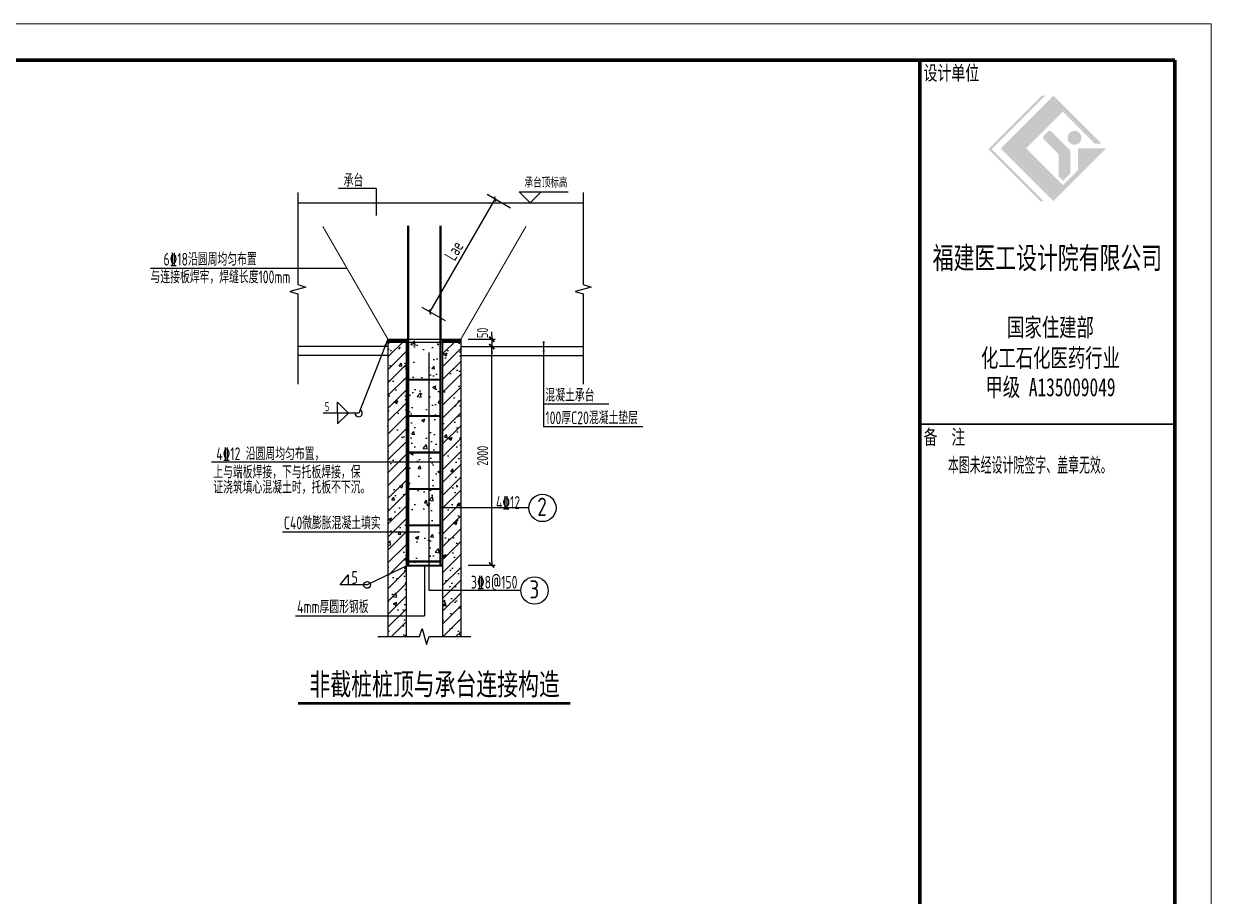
# Model space of a CAD drawing. Extents: x 3968514 to 5230306, y -516551 to -228246.
# Drawn here: x 4349742 to 4382354, y -324116 to -300153 of the extents above; entities that cross this region are included whole.
import ezdxf
from ezdxf.enums import TextEntityAlignment as Align

# ---------------------------------------------------------------- set-up
doc = ezdxf.new("R2010")
doc.units = 0
doc.header["$LTSCALE"] = 1000
doc.header["$MEASUREMENT"] = 0
for name, color, linetype in [('DIM', 3, 'Continuous'), ('S-ANNO-DIM', 3, 'Continuous'), ('S-ANNO-TEXT', 7, 'Continuous'), ('S-ANNO-THIN', 4, 'Continuous'), ('S-DETL-REIN', 1, 'Continuous'), ('STXT_HF', 7, 'Continuous'), ('STXT_HF_TEXT', 7, 'Continuous'), ('楼板', 7, 'Continuous'), ('楼板标注', 7, 'Continuous')]:
    doc.layers.add(name, color=color, linetype=linetype)
doc.layers.add('FRAME', color=3, linetype='Continuous', lineweight=18)
doc.layers.add('REINL', color=1, linetype='Continuous', lineweight=0)
doc.styles.add('-黑体', font='simhei.ttf', dxfattribs={"width": 0.8})
doc.styles.add('FRAME', font='simhei.ttf', dxfattribs={"width": 0.7})
doc.styles.get("Standard").update_dxf_attribs({"font": 'gbenor.shx', "bigfont": 'gbcbig.shx'})
doc.styles.add('TSSD_DIMENSION', font='tssdeng.shx', dxfattribs={"width": 0.7, "bigfont": 'tssdchn.shx'})
doc.styles.add('TSSD_Label', font='tssdeng.shx', dxfattribs={"width": 0.7, "bigfont": 'hztxt.shx'})
doc.styles.add('TSSD_Norm', font='tssdeng.shx', dxfattribs={"width": 0.7, "bigfont": 'hztxt.shx'})
doc.styles.add('TSSD_REIN', font='Tssdeng.shx', dxfattribs={"width": 0.7, "bigfont": 'hztxt.shx'})
doc.dimstyles.new('TSSD_100_100', dxfattribs={"dimtxt": 300, "dimasz": 100, "dimexe": 250, "dimexo": 200, "dimgap": 100, "dimtad": 1, "dimdec": 0, "dimzin": 0, "dimdsep": 46, "dimtxsty": 'TSSD_DIMENSION', "dimblk": 'ARCHTICK', "dimcen": 0, "dimclrt": 7, "dimadec": 0, "dimazin": 0, "dimtm": 1e-09, "dimtfac": 1, "dimtdec": 0, "dimtix": 1, "dimtmove": 2, "dimatfit": 3, "dimldrblk": 'ARCHTICK', "dimfxl": 1, "dimtvp": 0.7, "dimtolj": 1, "dimtzin": 0, "dimarcsym": 0})
doc.dimstyles.new('TSSD_25_100', dxfattribs={"dimtxt": 300, "dimasz": 100, "dimexe": 100, "dimexo": 200, "dimgap": 100, "dimtad": 1, "dimdec": 0, "dimlfac": 0.25, "dimzin": 0, "dimdsep": 46, "dimtxsty": 'TSSD_DIMENSION', "dimblk": '_tsdbk', "dimcen": 0, "dimclrt": 255, "dimadec": 0, "dimazin": 0, "dimtfac": 1, "dimtdec": 0, "dimtix": 1, "dimtmove": 2, "dimatfit": 3, "dimldrblk": '_tsdbk', "dimfxl": 1, "dimtolj": 1, "dimtzin": 0, "dimarcsym": 0})
doc.dimstyles.new('TSSD_LEADER_STYLE_200.0', dxfattribs={"dimtxt": 0.18, "dimasz": 200, "dimexe": 0.18, "dimexo": 0.0625, "dimgap": 0.09, "dimtad": 0, "dimtih": 1, "dimtoh": 1, "dimdec": 4, "dimzin": 0, "dimdsep": 46, "dimtxsty": 'Standard', "dimcen": 0.09, "dimadec": 0, "dimazin": 0, "dimtfac": 1, "dimtdec": 4, "dimtofl": 0, "dimtmove": 0, "dimatfit": 3, "dimfxl": 1, "dimtolj": 1, "dimtzin": 0, "dimarcsym": 0})
pattern_1 = [(45, (3687508.46, -211854.93), (-176.776695, 176.776695), []), (50, (3687508.46, -211854.9), (896.5752, -78.4402), [93.75, -1031.25]), (355, (3687508.5, -211854.9), (-173.4392, 940.2402), [75, -825]), (100.4514, (3687583.2, -211861.5), (723.1367, 861.7994), [79.6752, -876.4276]), (46.1842, (3687508.5, -211604.9), (1334.0513, -206.8988), [140.625, -1546.875]), (96.6356, (3687619.6, -211622.2), (1168.3284, 1217.6473), [119.5129, -1314.6412]), (351.1842, (3687508.5, -211604.9), (1168.3274, 1217.6483), [112.5, -1237.5]), (21, (3687633.46, -211667.4), (746.1338, -503.2736), [93.75, -1031.25]), (326, (3687633.5, -211667.4), (304.1442, 906.4376), [75, -825]), (71.4514, (3687695.6, -211709.4), (1050.2783, 403.1631), [79.6752, -876.4276]), (37.5, (3687508.46, -211854.93), (15.19982, 416.11732), [0, -815, 0, -837.5, 0, -828.125]), (7.5, (3687508.46, -211854.93), (328.83692, 493.01464), [0, -477.5, 0, -796.25, 0, -315.625]), (327.5, (3687229.7, -211854.93), (667.27805, -28.19359), [0, -312.5, 0, -975, 0, -1293.75]), (317.5, (3687104.7, -211854.9), (728.9827, 125.13123), [0, -406.25, 0, -647.5, 0, -918.75])]

# ---------------------------------------------------------------- blocks, each defined once
blk = doc.blocks.new('A$C0B803521')
at = {"layer": 'FRAME'}
h = blk.add_hatch(color=256, dxfattribs=at)
h.paths.add_polyline_path([(-21025, 90227), (-20017, 91236), (-19135, 90354), (-18955, 90354), (-20278, 91677), (-21728, 90227), (-20278, 88777), (-18828, 90227), (-19604, 90227), (-19604, 89631), (-20017, 89218)], flags=0)
edge = h.paths.add_edge_path(flags=0)
edge.add_arc((-20199, 90039), 69.1, 0, 45, ccw=False)
edge.add_line((-20130, 90039), (-20130, 89455))
edge.add_line((-20130, 89455), (-20014, 89339))
edge.add_line((-20014, 89339), (-19815, 89537))
edge.add_line((-19815, 89537), (-19815, 90148))
edge.add_arc((-19884, 90148), 69.1, 360, 405)
edge.add_line((-19835, 90197), (-20329, 90690))
edge.add_arc((-20378, 90642), 69.1, 45, 135)
edge.add_line((-20426, 90690), (-20541, 90576))
edge.add_arc((-20492, 90527), 69.1, 135, 225)
edge.add_line((-20541, 90478), (-20150, 90088))
edge = h.paths.add_edge_path(flags=0)
edge.add_arc((-19698, 90520), 192, 0, 180)
edge.add_arc((-19698, 90520), 192, 180, 360)
h.paths.add_polyline_path([(-20637, 88777), (-20539, 88777), (-21971, 90208), (-20502, 91677), (-20600, 91677), (-22068, 90208)], flags=0)
at = {"layer": 'FRAME', "lineweight": 18}
for p, q in [((-15943, 93652), (-100043, 93652)), ((-15943, 34252), (-15943, 93652))]:
    blk.add_line(p, q, dxfattribs=at)
at = {"layer": 'FRAME', "lineweight": 140}
for p, q in [((-16943, 92652), (-97543, 92652)), ((-16943, 35252), (-16943, 92652))]:
    blk.add_line(p, q, dxfattribs=at)
at = {"layer": 'FRAME', "lineweight": 70}
blk.add_line((-23943, 92652), (-23943, 35252), dxfattribs=at)
at = {"layer": 'FRAME', "lineweight": 35}
blk.add_line((-23943, 82652), (-16943, 82652), dxfattribs=at)
at = {"layer": 'FRAME', "style": 'FRAME'}
for s, insert, char_height, width, attachment_point in [('设计单位', (-23843, 92502), 400, 2368.14, 1), ('福建医工设计院有限公司', (-20443, 87187), 600, 9859.32, 5), ('国家住建部', (-20359, 85288), 500, 2944.75, 5), ('化工石化医药行业', (-20359, 84447), 500, 4781.36, 5), ('甲级 A135009049', (-20359, 83644), 500, 4439.66, 5), ('备  注', (-23843, 82502), 400, 1758.31, 1), ('{\\W0.55;本图未经设计院签字、盖章无效。}', (-23176, 81291), 400, 6834.92, 7)]:
    blk.add_mtext(s, dxfattribs=dict(at, insert=insert, char_height=char_height, width=width, attachment_point=attachment_point))
blk = doc.blocks.new('_WELD004')
at = {"color": 0, "linetype": 'ByBlock'}
for p, q in [((0, 1), (1, 0)), ((0, 0), (0, 1))]:
    blk.add_line(p, q, dxfattribs=at)
blk = doc.blocks.new('_ArchTick')
at = {"color": 0, "linetype": 'ByBlock', "const_width": 0.4}
blk.add_lwpolyline([(-0.5, -0.5), (0.5, 0.5)], dxfattribs=at)
blk = doc.blocks.new('*D789')
at = {"layer": 'Defpoints', "color": 0, "transparency": 16777216}
for p in [(4362688, -304970), (4363285, -305315), (4361495, -308416)]:
    blk.add_point(p, dxfattribs=at)
at = {"layer": 'DIM', "color": 0, "lineweight": -2, "transparency": 16777216}
for p, q in [((4363112, -305215), (4362472, -304845)), ((4360898, -308072), (4362688, -304970)), ((4361322, -308316), (4360681, -307947))]:
    blk.add_line(p, q, dxfattribs=at)
at = {"layer": 'DIM', "color": 0, "lineweight": -2, "transparency": 16777216, "xscale": 100, "yscale": 100, "zscale": 100}
for p, rotation in [((4362688, -304970), 59.99999999999818), ((4360898, -308072), 239.9999999999982)]:
    blk.add_blockref('_ArchTick', p, dxfattribs=dict(at, rotation=rotation))
at = {"layer": 'DIM', "color": 7, "transparency": 16777216, "insert": (4361555, -306384), "char_height": 350, "attachment_point": 5, "rotation": 60, "style": 'TSSD_DIMENSION'}
blk.add_mtext('\\A1;Lae', dxfattribs=at)
blk = doc.blocks.new('_tsdbk')
blk.add_line((-1, 0), (0, 0))
at = {"const_width": 0.5}
blk.add_lwpolyline([(-0.7, -0.7), (0.7, 0.7)], dxfattribs=at)
blk = doc.blocks.new('*D788')
at = {"layer": 'Defpoints', "color": 0, "transparency": 16777216}
for p in [(4361745, -309019, 0), (4362593, -309019), (4361745, -315019, 0)]:
    blk.add_point(p, dxfattribs=at)
at = {"layer": 'S-ANNO-DIM', "color": 0, "lineweight": -2, "transparency": 16777216}
for p, q in [((4361945, -309019), (4362693, -309019)), ((4362593, -314919), (4362593, -309119)), ((4361945, -315019), (4362693, -315019))]:
    blk.add_line(p, q, dxfattribs=at)
at = {"layer": 'S-ANNO-DIM', "color": 0, "lineweight": -2, "transparency": 16777216, "xscale": 100, "yscale": 100, "zscale": 100}
for p, rotation in [((4362593, -309019), 90), ((4362593, -315019), 270)]:
    blk.add_blockref('_tsdbk', p, dxfattribs=dict(at, rotation=rotation))
at = {"layer": 'S-ANNO-DIM', "color": 255, "transparency": 16777216, "insert": (4362343, -312019), "char_height": 300, "attachment_point": 5, "rotation": 90, "style": 'TSSD_DIMENSION'}
blk.add_mtext('\\A1;2000', dxfattribs=at)
blk = doc.blocks.new('*D787')
at = {"layer": 'Defpoints', "color": 0, "transparency": 16777216}
for p in [(4361745, -308819, 0), (4361745, -309019, 0), (4362593, -309019)]:
    blk.add_point(p, dxfattribs=at)
at = {"layer": 'S-ANNO-DIM', "color": 0, "lineweight": -2, "transparency": 16777216}
for p, q in [((4361945, -308819), (4362693, -308819)), ((4362593, -308719), (4362593, -308619)), ((4362593, -308819), (4362593, -309019)), ((4361945, -309019), (4362693, -309019)), ((4362593, -309119), (4362593, -309219))]:
    blk.add_line(p, q, dxfattribs=at)
at = {"layer": 'S-ANNO-DIM', "color": 0, "lineweight": -2, "transparency": 16777216, "xscale": 100, "yscale": 100, "zscale": 100}
for p, rotation in [((4362593, -308819), 270), ((4362593, -309019), 90)]:
    blk.add_blockref('_tsdbk', p, dxfattribs=dict(at, rotation=rotation))
at = {"layer": 'S-ANNO-DIM', "color": 255, "transparency": 16777216, "insert": (4362343, -308642), "char_height": 300, "attachment_point": 5, "rotation": 90, "style": 'TSSD_DIMENSION'}
blk.add_mtext('\\A1;50', dxfattribs=at)

msp = doc.modelspace()

# ---------------------------------------------------------------- hatches: boundary and pattern name
h = msp.add_hatch()
h.set_pattern_fill('ANSI32', color=256, scale=50, style=0)
h.set_pattern_definition([(45, (3686008.417, -211904.927), (-13.25825215, 13.25825215), []), (45, (3686017.256, -211904.927), (-13.25825215, 13.25825215), [])])
h.paths.add_polyline_path([(4359744.68655, -308819.16621), (4360244.68655, -308819.16621), (4360244.68655, -308899.16621), (4359744.68655, -308899.16621)])
h = msp.add_hatch()
h.set_pattern_fill('ANSI32', color=256, scale=50, style=0)
h.set_pattern_definition([(45, (3687508.456, -211904.927), (-13.25825215, 13.25825215), []), (45, (3687517.294, -211904.927), (-13.25825215, 13.25825215), [])])
h.paths.add_polyline_path([(4361244.72507, -308819.16621), (4361744.72507, -308819.16621), (4361744.72507, -308899.16621), (4361244.72507, -308899.16621)])
h = msp.add_hatch()
h.set_pattern_fill('AN31C', color=256, scale=1250, style=0)
h.set_pattern_definition(pattern_1)
h.paths.add_polyline_path([(4359744.72507, -308849.16621), (4360244.68655, -308849.16621), (4360244.68655, -316983.18816), (4359744.72507, -316983.18816)])
h = msp.add_hatch()
h.set_pattern_fill('AN33C', color=256, scale=1250, style=0)
h.set_pattern_definition([(50, (3687508.46, -211854.9), (896.5752, -78.4402), [93.75, -1031.25]), (355, (3687508.5, -211854.9), (-173.4392, 940.2402), [75, -825]), (100.4514, (3687583.2, -211861.5), (723.1367, 861.7994), [79.6752, -876.4276]), (46.1842, (3687508.5, -211604.9), (1334.0513, -206.8988), [140.625, -1546.875]), (96.6356, (3687619.6, -211622.2), (1168.3284, 1217.6473), [119.5129, -1314.6412]), (351.1842, (3687508.5, -211604.9), (1168.3274, 1217.6483), [112.5, -1237.5]), (21, (3687633.46, -211667.4), (746.1338, -503.2736), [93.75, -1031.25]), (326, (3687633.5, -211667.4), (304.1442, 906.4376), [75, -825]), (71.4514, (3687695.6, -211709.4), (1050.2783, 403.1631), [79.6752, -876.4276]), (37.5, (3687508.46, -211854.93), (15.19982, 416.11732), [0, -815, 0, -837.5, 0, -828.125]), (7.5, (3687508.46, -211854.93), (328.83692, 493.01464), [0, -477.5, 0, -796.25, 0, -315.625]), (327.5, (3687229.7, -211854.93), (667.27805, -28.19359), [0, -312.5, 0, -975, 0, -1293.75]), (317.5, (3687104.7, -211854.9), (728.9827, 125.13123), [0, -406.25, 0, -647.5, 0, -918.75])])
h.paths.add_polyline_path([(4361188.441, -308849.16621), (4360301.00914, -308849.16621), (4360301.00914, -315019.16621), (4361188.441, -315019.16621)])
h = msp.add_hatch()
h.set_pattern_fill('AN31C', color=256, scale=1250, style=0)
h.set_pattern_definition(pattern_1)
h.paths.add_polyline_path([(4361244.68655, -308849.16621), (4361744.64802, -308849.16621), (4361744.64802, -316983.18816), (4361244.68655, -316983.18816)])
h = msp.add_hatch()
h.set_pattern_fill('ANSI32', color=256, scale=50, style=0)
h.set_pattern_definition([(45, (2644214.463, -1083678.045), (-13.25825215, 13.25825215), []), (45, (2644223.302, -1083678.045), (-13.25825215, 13.25825215), [])])
h.paths.add_polyline_path([(4360244.68655, -315029.26119), (4360244.68655, -315044.26119), (4361244.72507, -315044.26119), (4361244.72507, -315029.26119)])

# ---------------------------------------------------------------- linework, layer by layer
for p, q in [((4359416.62079, -304676.75127), (4358385.14492, -304676.75127)), ((4359416.62079, -304676.75127), (4359416.62079, -305421.26661)), ((4357268.36014, -305069.16621), (4365104.65624, -305069.16621)), ((4358619.8805, -306870.87825), (4353226.73093, -306870.87825)), ((4359744.72507, -308819.16621), (4360244.72507, -308819.16621)), ((4359744.72507, -308819.16621), (4359744.72507, -316985.96375)), ((4360244.68655, -308816.39062), (4360244.68655, -316983.18816)), ((4360244.72507, -308819.16621), (4361244.72507, -308819.16621)), ((4361244.72507, -308819.16621), (4361744.72507, -308819.16621)), ((4361244.72507, -308819.16621), (4361244.72507, -316985.96375)), ((4361744.72507, -308819.16621), (4361744.72507, -316985.96375)), ((4359744.72507, -309019.16621), (4357268.36014, -309019.16621)), ((4359744.72507, -308899.16621), (4360244.72507, -308899.16621)), ((4360244.72507, -308899.16621), (4361244.72507, -308899.16621)), ((4361244.72507, -308899.16621), (4361744.72507, -308899.16621)), ((4361744.72507, -309019.16621), (4365104.65624, -309019.16621)), ((4364020.51467, -308903.76714), (4364020.51467, -311225.8526)), ((4359744.72507, -309269.16621), (4357268.36014, -309269.16621)), ((4361744.72507, -309269.16621), (4365104.65624, -309269.16621)), ((4365807.60199, -310604.88553), (4364020.51467, -310604.88553)), ((4366747.63641, -311225.8526), (4364020.51467, -311225.8526)), ((4361206.04256, -312192.49355), (4354897.62137, -312192.49355)), ((4363610.39897, -313452.39747), (4361188.441, -313452.39747)), ((4360606.37302, -314113.26724), (4356844.4886, -314113.26724)), ((4360300.97062, -315019.16621), (4359169.88851, -315566.65534)), ((4360244.68655, -315019.16621), (4361244.72507, -315019.16621)), ((4358429.56587, -315566.65534), (4358655.72479, -315292.15279)), ((4358655.72479, -315292.15279), (4358655.72479, -315566.65534)), ((4360244.68655, -315044.26119), (4361244.72507, -315044.26119)), ((4360750.0649, -315036.76119), (4360750.0649, -316415.00958)), ((4359169.88851, -315566.65534), (4358429.56587, -315566.65534)), ((4363393.23921, -315720.84977), (4360871.52351, -315720.84977))]:
    msp.add_line(p, q)
at = {"const_width": 31.25}
for points in [[(4364004.88967, -308903.76714, 1), (4364036.13967, -308903.76714, 1)], [(4364004.88967, -309140.84271, 1), (4364036.13967, -309140.84271, 1)]]:
    msp.add_lwpolyline(points, format="xyb", close=True, dxfattribs=at)
for centre, radius in [((4363985.39897, -313452.39747), 375), ((4363768.23921, -315720.84977), 375), ((4359169.88851, -315566.65534), 91.45642)]:
    msp.add_circle(centre, radius)
at = {"layer": 'REINL', "const_width": 30}
for points in [[(4360209.68568, -308819.16621), (4359744.72507, -308819.16621), (4357954.12918, -305717.76314)], [(4361279.72595, -308819.16621), (4361744.68655, -308819.16621), (4363535.28245, -305717.76314)]]:
    msp.add_lwpolyline(points, dxfattribs=at)
at = {"layer": 'S-ANNO-TEXT'}
msp.add_line((4360871.52351, -309178.06636), (4360871.52351, -315720.84977), dxfattribs=at)
at = {"layer": 'S-ANNO-TEXT', "const_width": 75}
msp.add_lwpolyline([(4357278.57813, -318818.1446), (4364754.71679, -318818.1446)], dxfattribs=at)
at = {"layer": 'S-ANNO-THIN'}
for p, q in [((4363349.54476, -304769.16621), (4364689.92937, -304769.16621)), ((4363649.54476, -305069.16621), (4363349.54476, -304769.16621)), ((4363649.54476, -305069.16621), (4363949.54476, -304769.16621))]:
    msp.add_line(p, q, dxfattribs=at)
for points in [[(4357268.36014, -304789.16621), (4357268.36014, -307314.16621), (4357488.36014, -307384.16621), (4357048.36014, -307504.16621), (4357268.36014, -307574.16621), (4357268.36014, -310049.16621)], [(4365104.65624, -304789.16621), (4365104.65624, -307314.16621), (4365324.65624, -307384.16621), (4364884.65624, -307504.16621), (4365104.65624, -307574.16621), (4365104.65624, -310049.16621)], [(4359464.72507, -316985.96375), (4360614.72507, -316985.96375), (4360684.72507, -316765.96375), (4360804.72507, -317205.96375), (4360874.72507, -316985.96375), (4362024.72507, -316985.96375)]]:
    msp.add_lwpolyline(points, dxfattribs=at)
at = {"layer": 'S-DETL-REIN'}
msp.add_line((4359744.72507, -308819.16621), (4359744.72507, -308819.16621), dxfattribs=at)
for points, const_width in [([(4360301.00914, -315019.16621), (4360301.00914, -305701.90035)], 60), ([(4361188.441, -315019.16621), (4361188.441, -305701.11162)], 60), ([(4361192.76871, -309929.16621), (4360305.33685, -309929.16621)], 56.25), ([(4361192.76871, -310929.16621), (4360305.33685, -310929.16621)], 56.25), ([(4361192.76871, -311929.16621), (4360305.33685, -311929.16621)], 56.25), ([(4361192.76871, -312929.16621), (4360305.33685, -312929.16621)], 56.25), ([(4361192.76871, -313929.16621), (4360305.33685, -313929.16621)], 56.25), ([(4361192.76871, -314922.60418), (4360305.33685, -314922.60418)], 56.25)]:
    msp.add_lwpolyline(points, dxfattribs=dict(at, const_width=const_width))
at = {"layer": 'STXT_HF'}
msp.add_line((4358941.24253, -310845.8578), (4357962.67055, -310845.8578), dxfattribs=at)
msp.add_arc((4358941.24253, -310845.8578), 100, 180, 68.374133414, dxfattribs=at)
at = {"layer": '楼板'}
msp.add_line((4357209.68542, -316415.00958), (4360750.0649, -316415.00958), dxfattribs=at)

# ---------------------------------------------------------------- block references
msp.add_blockref('A$C0B803521', (4398297.50372, -393805.3043))
at = {"layer": 'STXT_HF', "xscale": 300, "yscale": 300, "zscale": 300}
msp.add_blockref('_WELD004', (4358362.67055, -310845.8578), dxfattribs=at)
at = {"layer": 'STXT_HF', "xscale": -300, "yscale": 300, "zscale": 300, "rotation": 180}
msp.add_blockref('_WELD004', (4358362.67055, -310845.8578), dxfattribs=at)

# ---------------------------------------------------------------- texts
at = {"layer": 'S-ANNO-TEXT', "ltscale": 200, "style": 'TSSD_REIN', "width": 0.7}
for s, p in [('承台', (4358528.55319, -304629.36954)), ('6%%13218沿圆周均匀布置', (4353580.3355, -306796.14394)), ('与连接板焊牢，焊缝长度100mm', (4353224.62788, -307282.76361)), ('混凝土承台', (4364068.76854, -310530.15123)), ('100厚C20混凝土垫层', (4364068.76854, -311151.11829)), ('4%%13212 沿圆周均匀布置，', (4355029.5123, -312138.14734)), ('上与端板焊接，下与托板焊接，保', (4354948.63072, -312640.88769)), ('证浇筑填心混凝土时，托板不下沉。', (4354948.63072, -313058.14702)), ('4%%13212', (4362712.0011, -313475.93318, 0)), ('C40微膨胀混凝土填实', (4356885.44498, -314038.53294)), ('5', (4358745.44569, -315537.45346)), ('3%%1328@150', (4362025.26733, -315666.50356, 0)), ('4mm厚圆形钢板', (4357250.6418, -316340.27527))]:
    msp.add_text(s, height=350, dxfattribs=at).set_placement(p)
at = {"layer": 'S-ANNO-TEXT', "style": '-黑体', "width": 0.7}
msp.add_text('非截桩桩顶与承台连接构造', height=600, dxfattribs=at).set_placement((4361026.12663, -318592.82835), align=Align.CENTER)
at = {"layer": 'S-ANNO-THIN', "style": 'TSSD_Label', "width": 0.7}
msp.add_text('承台顶标高', height=250, dxfattribs=at).set_placement((4364676.49675, -304725.06705), align=Align.BOTTOM_RIGHT)
at = {"layer": 'STXT_HF_TEXT', "style": 'TSSD_Label', "width": 0.7}
msp.add_text('5', height=250, dxfattribs=at).set_placement((4358012.67055, -310795.8578))
at = {"layer": '楼板标注', "style": 'TSSD_Norm', "width": 0.8}
for s, p in [('2', (4363846.34291, -313669.29708)), ('3', (4363629.18316, -315937.74937))]:
    msp.add_text(s, height=500, dxfattribs=at).set_placement(p)

# ---------------------------------------------------------------- dimensions: what is measured, and where the dimension line sits
at = {"layer": 'DIM'}
dim = msp.add_aligned_dim(p1=(4361494.72507, -308416.39062), p2=(4363285.32097, -305314.98755), distance=689.23878, text='Lae', dimstyle='TSSD_100_100', override={"dimtxt": 350}, dxfattribs=at)
dim.commit()
dim.dimension.update_dxf_attribs({"geometry": '*D789', "text_midpoint": (4361554.96774, -306383.56969)})
at = {"layer": 'S-ANNO-DIM'}
dim = msp.add_linear_dim(base=(4362593.20919, -309019.16621, 0), p1=(4361744.72507, -308819.16621), p2=(4361744.72507, -309019.16621), angle=90, text='50', dimstyle='TSSD_25_100', dxfattribs=at)
dim.commit()
dim.dimension.update_dxf_attribs({"geometry": '*D787', "text_midpoint": (4362343.20919, -308641.85852, 0), "dimtype": 128})
dim = msp.add_linear_dim(base=(4362593.20919, -309019.16621, 0), p1=(4361744.72507, -315019.16621), p2=(4361744.72507, -309019.16621), angle=270, text='2000', dimstyle='TSSD_25_100', dxfattribs=at)
dim.commit()
dim.dimension.update_dxf_attribs({"geometry": '*D788', "text_midpoint": (4362343.20919, -312019.16621, 0)})

# ---------------------------------------------------------------- leaders
at = {"layer": 'STXT_HF'}
msp.add_leader([(4359744.72507, -308819.16621), (4358941.24253, -310845.8578)], dimstyle='TSSD_LEADER_STYLE_200.0', dxfattribs=at)

doc.saveas('drawing.dxf')
